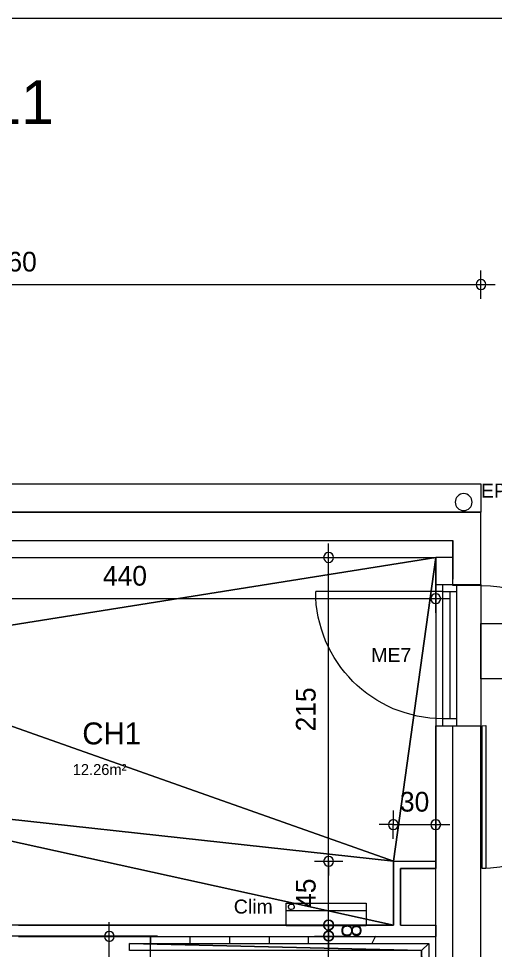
# Model space of a CAD drawing. Header units: metres. Extents: x 1.8 to 61.8, y -53.3 to -11.3.
# Drawn here: x 46.86 to 50.24, y -17.9 to -11.31 of the extents above; entities that cross this region are included whole.
import ezdxf
from ezdxf.enums import TextEntityAlignment as Align
from ezdxf.lldxf.tags import DXFTag

# ---------------------------------------------------------------- set-up
doc = ezdxf.new("R2010")
doc.units = ezdxf.units.M
doc.header["$MEASUREMENT"] = 0
doc.layers.add('Calque commun', color=7, linetype='Continuous')
doc.layers.add('Textes', color=7, linetype='Continuous')
doc.styles.add('Arial9', font='arial.ttf', dxfattribs={"height": 0.098961})
doc.styles.add('Century Gothic', font='GOTHIC.TTF', dxfattribs={"height": 0.310302})
doc.styles.add('Century Gothic10', font='GOTHIC.TTF', dxfattribs={"height": 0.077575})
doc.styles.add('Century Gothic15', font='GOTHIC.TTF', dxfattribs={"height": 0.139636})
doc.styles.add('Century Gothic18', font='GOTHIC.TTF', dxfattribs={"height": 0.155151})
tags = doc.linetypes.add('HIDDEN', pattern=[0.375, 0.25, -0.125]).pattern_tags.tags
tags[6:7] = [DXFTag(74, 4), DXFTag(75, 0), DXFTag(340, '0'), DXFTag(46, 1.0), DXFTag(50, 0.0), DXFTag(44, 0.0), DXFTag(45, 0.0)]
tags[4:5] = [DXFTag(74, 4), DXFTag(75, 0), DXFTag(340, '0'), DXFTag(46, 1.0), DXFTag(50, 0.0), DXFTag(44, 0.0), DXFTag(45, 0.0)]
tags = doc.linetypes.add('HIDDEN2', pattern=[0.1875, 0.125, -0.0625]).pattern_tags.tags
tags[6:7] = [DXFTag(74, 4), DXFTag(75, 0), DXFTag(340, '0'), DXFTag(46, 1.0), DXFTag(50, 0.0), DXFTag(44, 0.0), DXFTag(45, 0.0)]
tags[4:5] = [DXFTag(74, 4), DXFTag(75, 0), DXFTag(340, '0'), DXFTag(46, 1.0), DXFTag(50, 0.0), DXFTag(44, 0.0), DXFTag(45, 0.0)]

# ---------------------------------------------------------------- blocks, each defined once
blk = doc.blocks.new('Block54247')
at = {"layer": 'Calque commun', "color": 7, "linetype": 'Continuous', "lineweight": 18}
for p, q in [((49.9344, -14.7998), (50.1344, -14.7998)), ((49.9344, -14.9998), (49.9344, -14.9998))]:
    blk.add_line(p, q, dxfattribs=at)
at = {"layer": 'Calque commun', "color": 7, "linetype": 'Continuous', "lineweight": 9}
blk.add_line((49.9344, -15.1198), (49.8144, -15.1198), dxfattribs=at)
blk = doc.blocks.new('Block54253')
at = {"layer": 'Calque commun', "color": 7, "linetype": 'Continuous', "lineweight": 18}
blk.add_line((43.5344, -14.7998), (50.1344, -14.7998), dxfattribs=at)
at = {"layer": 'Calque commun', "color": 7, "linetype": 'Continuous', "lineweight": 9}
for p, q in [((43.7344, -14.9998), (49.9344, -14.9998)), ((43.8545, -15.1198), (49.8144, -15.1198))]:
    blk.add_line(p, q, dxfattribs=at)
blk = doc.blocks.new('Block54254')
at = {"layer": 'Calque commun', "color": 7, "linetype": 'Continuous', "lineweight": 18}
for p, q in [((50.1344, -15.3098), (50.1344, -14.7998)), ((50.1344, -20.3698), (50.1344, -16.3098))]:
    blk.add_line(p, q, dxfattribs=at)
at = {"layer": 'Calque commun', "color": 7, "linetype": 'Continuous', "lineweight": 9}
for p, q in [((49.9344, -15.3098), (49.9344, -14.9998)), ((49.8144, -15.3098), (49.8144, -15.1198)), ((49.8144, -20.3698), (49.8144, -16.3098)), ((49.9344, -20.3698), (49.9344, -16.3098))]:
    blk.add_line(p, q, dxfattribs=at)
blk = doc.blocks.new('new136')
at = {"layer": 'Calque commun', "color": 5, "linetype": 'Continuous', "lineweight": 9}
blk.add_arc((0, 0), 0.5, 0, 359.99941, dxfattribs=at)
blk = doc.blocks.new('DimLine55825')
at = {"layer": 'Calque commun', "color": 5, "linetype": 'Continuous', "lineweight": 9}
for p, q in [((50.1344, -13.2893), (50.1344, -13.0893)), ((43.5344, -13.1893), (50.1344, -13.1893)), ((50.1344, -13.1893), (50.2344, -13.1893))]:
    blk.add_line(p, q, dxfattribs=at)
at = {"layer": 'Calque commun', "color": 5, "linetype": 'Continuous', "lineweight": 9, "xscale": 0.07000000029802322, "yscale": 0.07000000029802322, "zscale": 0.07000000029802322}
blk.add_blockref('new136', (50.1344, -13.1893), dxfattribs=at)
at = {"layer": 'Calque commun', "color": 5, "linetype": 'Continuous', "lineweight": 9, "style": 'Century Gothic15'}
blk.add_text('660', height=0.13964, dxfattribs=at).set_placement((46.8344, -13.1393), align=Align.BOTTOM_CENTER)
blk = doc.blocks.new('@PRES_1_$$_1-22')
at = {"layer": 'Calque commun', "color": 5, "linetype": 'Continuous', "lineweight": 9}
for p, q in [((0, 0.32), (1, 0.32)), ((1, 0.15), (0, 0.15)), ((0.05, 0.05), (0.05, 0.15)), ((0.95, 0.15), (0.95, 0.05)), ((0.05, 0.1), (0.95, 0.1)), ((1, 0.05), (0, 0.05)), ((0, 0), (1, 0))]:
    blk.add_line(p, q, dxfattribs=at)
blk = doc.blocks.new('@PRES_1_$$_1-23')
at = {"layer": 'Calque commun', "color": 0, "linetype": 'ByBlock', "lineweight": -2}
blk.add_line((0, 0), (0, 0.32), dxfattribs=at)
blk = doc.blocks.new('@PRES_1_$$_1-24')
at = {"layer": 'Calque commun', "color": 0, "linetype": 'ByBlock', "lineweight": -2}
blk.add_line((0, 0), (0, 0.32), dxfattribs=at)
blk = doc.blocks.new('INTER_2D_COMB8')
at = {"layer": 'Calque commun', "color": 0, "linetype": 'ByBlock', "lineweight": -2}
blk.add_blockref('@PRES_1_$$_1-22', (0, 0), dxfattribs=at)
at = {"layer": 'Calque commun', "color": 7, "linetype": 'Continuous', "lineweight": 9}
blk.add_blockref('@PRES_1_$$_1-23', (0, 0), dxfattribs=at)
at = {"layer": 'Calque commun', "color": 7, "linetype": 'Continuous', "lineweight": 9, "extrusion": (0, 0, -1), "xscale": -1, "yscale": -1, "zscale": -1, "rotation": -180}
blk.add_blockref('@PRES_1_$$_1-24', (-1, 0), dxfattribs=at)
blk = doc.blocks.new('PLACED_COMB8')
at = {"layer": 'Calque commun', "color": 0, "linetype": 'ByBlock', "lineweight": -2}
blk.add_blockref('INTER_2D_COMB8', (0, 0), dxfattribs=at)
blk = doc.blocks.new('xmodule1pgniv1-13')
at = {"layer": 'Calque commun', "color": 5, "linetype": 'Continuous', "lineweight": 9}
blk.add_arc((0, 0), 0.5, 0, 359.99941, dxfattribs=at)
blk = doc.blocks.new('xmodule1pgniv1-14')
at = {"layer": 'Calque commun', "color": 5, "linetype": 'Continuous', "lineweight": 9}
blk.add_arc((0, 0), 0.5, 0, 359.99941, dxfattribs=at)
blk = doc.blocks.new('DimLine53654')
at = {"layer": 'Calque commun', "color": 5, "linetype": 'Continuous', "lineweight": 9}
for p, q in [((36.2253, -18.6687), (36.2253, -18.5687)), ((36.1253, -18.6687), (36.3253, -18.6687)), ((36.2252, -20.5512), (36.2253, -18.6687)), ((36.1252, -20.5512), (36.3252, -20.5512)), ((36.2252, -20.5512), (36.2252, -20.6512))]:
    blk.add_line(p, q, dxfattribs=at)
at = {"layer": 'Calque commun', "color": 5, "linetype": 'Continuous', "lineweight": 9, "xscale": 0.07000000029802322, "yscale": 0.07000000029802322, "zscale": 0.07000000029802322, "rotation": 90}
for name, p in [('xmodule1pgniv1-14', (36.2253, -18.6687)), ('xmodule1pgniv1-13', (36.2252, -20.5512))]:
    blk.add_blockref(name, p, dxfattribs=at)
at = {"layer": 'Calque commun', "color": 5, "linetype": 'Continuous', "lineweight": 9, "style": 'Century Gothic15'}
blk.add_text('188', height=0.13964, rotation=89.99745, dxfattribs=at).set_placement((36.1752, -19.61), align=Align.BOTTOM_CENTER)
blk = doc.blocks.new('xmodule1pgniv1-15')
at = {"layer": 'Calque commun', "color": 5, "linetype": 'Continuous', "lineweight": 9}
blk.add_arc((0, 0), 0.5, 0, 359.99941, dxfattribs=at)
blk = doc.blocks.new('xmodule1pgniv1-16')
at = {"layer": 'Calque commun', "color": 5, "linetype": 'Continuous', "lineweight": 9}
blk.add_arc((0, 0), 0.5, 0, 359.99941, dxfattribs=at)
blk = doc.blocks.new('DimLine53662')
at = {"layer": 'Calque commun', "color": 5, "linetype": 'Continuous', "lineweight": 9}
for p, q in [((36.2251, -18.5913), (36.225, -18.4913)), ((36.1251, -18.5914), (36.3251, -18.5911)), ((36.2251, -18.5913), (36.2253, -18.6687)), ((36.1253, -18.6688), (36.3253, -18.6685)), ((36.2253, -18.6687), (36.2254, -18.7687))]:
    blk.add_line(p, q, dxfattribs=at)
at = {"layer": 'Calque commun', "color": 5, "linetype": 'Continuous', "lineweight": 9, "extrusion": (0, 0, -1), "xscale": 0.06999999484552753, "yscale": 0.06999999484552753, "zscale": 0.07000000029802322, "rotation": 89.9152908298062}
for name, p in [('xmodule1pgniv1-15', (-36.2251, -18.5913)), ('xmodule1pgniv1-16', (-36.2253, -18.6687))]:
    blk.add_blockref(name, p, dxfattribs=at)
at = {"layer": 'Calque commun', "color": 5, "linetype": 'Continuous', "lineweight": 9, "style": 'Century Gothic15'}
blk.add_text('8', height=0.1396, rotation=270.08471, dxfattribs=at).set_placement((36.2752, -18.6299), align=Align.BOTTOM_CENTER)
blk = doc.blocks.new('xmodule1pgniv1-17')
at = {"layer": 'Calque commun', "color": 5, "linetype": 'Continuous', "lineweight": 9}
blk.add_arc((0, 0), 0.5, 0, 359.99941, dxfattribs=at)
blk = doc.blocks.new('xmodule1pgniv1-18')
at = {"layer": 'Calque commun', "color": 5, "linetype": 'Continuous', "lineweight": 9}
blk.add_arc((0, 0), 0.5, 0, 359.99941, dxfattribs=at)
blk = doc.blocks.new('DimLine53670')
at = {"layer": 'Calque commun', "color": 5, "linetype": 'Continuous', "lineweight": 9}
for p, q in [((36.2252, -18.1405), (36.2252, -18.0405)), ((36.3252, -18.1405), (36.1252, -18.1405)), ((36.2251, -18.5913), (36.2252, -18.1405)), ((36.1251, -18.5913), (36.3251, -18.5913)), ((36.2251, -18.5913), (36.2251, -18.6913))]:
    blk.add_line(p, q, dxfattribs=at)
at = {"layer": 'Calque commun', "color": 5, "linetype": 'Continuous', "lineweight": 9, "xscale": 0.07000000029802322, "yscale": 0.07000000029802322, "zscale": 0.07000000029802322, "rotation": 90}
for name, p in [('xmodule1pgniv1-18', (36.2252, -18.1405)), ('xmodule1pgniv1-17', (36.2251, -18.5913))]:
    blk.add_blockref(name, p, dxfattribs=at)
at = {"layer": 'Calque commun', "color": 5, "linetype": 'Continuous', "lineweight": 9, "style": 'Century Gothic15'}
blk.add_text('45', height=0.13964, rotation=89.99661, dxfattribs=at).set_placement((36.1752, -18.3659), align=Align.BOTTOM_CENTER)
blk = doc.blocks.new('xmodule1pgniv1-19')
at = {"layer": 'Calque commun', "color": 5, "linetype": 'Continuous', "lineweight": 9}
blk.add_arc((0, 0), 0.5, 0, 359.99941, dxfattribs=at)
blk = doc.blocks.new('xmodule1pgniv1-20')
at = {"layer": 'Calque commun', "color": 5, "linetype": 'Continuous', "lineweight": 9}
blk.add_arc((0, 0), 0.5, 0, 359.99941, dxfattribs=at)
blk = doc.blocks.new('DimLine53678')
at = {"layer": 'Calque commun', "color": 5, "linetype": 'Continuous', "lineweight": 9}
for p, q in [((36.2251, -15.9912), (36.2251, -15.8912)), ((36.1251, -15.9912), (36.3251, -15.9912)), ((36.2252, -18.1405), (36.2251, -15.9912)), ((36.3252, -18.1405), (36.1252, -18.1405)), ((36.2252, -18.1405), (36.2252, -18.2405))]:
    blk.add_line(p, q, dxfattribs=at)
at = {"layer": 'Calque commun', "color": 5, "linetype": 'Continuous', "lineweight": 9, "xscale": 0.07000000029802322, "yscale": 0.07000000029802322, "zscale": 0.07000000029802322, "rotation": 90}
for name, p in [('xmodule1pgniv1-20', (36.2251, -15.9912)), ('xmodule1pgniv1-19', (36.2252, -18.1405))]:
    blk.add_blockref(name, p, dxfattribs=at)
at = {"layer": 'Calque commun', "color": 5, "linetype": 'Continuous', "lineweight": 9, "style": 'Century Gothic15'}
blk.add_text('215', height=0.13964, rotation=90.00071, dxfattribs=at).set_placement((36.1752, -17.0659), align=Align.BOTTOM_CENTER)
blk = doc.blocks.new('xmodule1pgniv1-79')
at = {"layer": 'Calque commun', "color": 5, "linetype": 'Continuous', "lineweight": 9}
blk.add_arc((0, 0), 0.5, 0, 359.99941, dxfattribs=at)
blk = doc.blocks.new('xmodule1pgniv1-80')
at = {"layer": 'Calque commun', "color": 5, "linetype": 'Continuous', "lineweight": 9}
blk.add_arc((0, 0), 0.5, 0, 359.99941, dxfattribs=at)
blk = doc.blocks.new('DimLine53934')
at = {"layer": 'Calque commun', "color": 5, "linetype": 'Continuous', "lineweight": 9}
for p, q in [((32.5838, -16.1823), (32.5838, -16.3823)), ((36.9837, -16.3823), (36.9837, -16.1823)), ((32.5838, -16.2823), (32.4838, -16.2823)), ((32.5838, -16.2823), (36.9837, -16.2823)), ((36.9837, -16.2823), (37.0837, -16.2823))]:
    blk.add_line(p, q, dxfattribs=at)
at = {"layer": 'Calque commun', "color": 5, "linetype": 'Continuous', "lineweight": 9, "xscale": 0.07000000029802322, "yscale": 0.07000000029802322, "zscale": 0.07000000029802322}
for name, p in [('xmodule1pgniv1-79', (32.5838, -16.2823)), ('xmodule1pgniv1-80', (36.9837, -16.2823))]:
    blk.add_blockref(name, p, dxfattribs=at)
at = {"layer": 'Calque commun', "color": 5, "linetype": 'Continuous', "lineweight": 9, "style": 'Century Gothic15'}
blk.add_text('440', height=0.13964, dxfattribs=at).set_placement((34.7837, -16.2323), align=Align.BOTTOM_CENTER)
blk = doc.blocks.new('xmodule1pgniv1-87')
at = {"layer": 'Calque commun', "color": 5, "linetype": 'Continuous', "lineweight": 9}
blk.add_arc((0, 0), 0.5, 0, 359.99941, dxfattribs=at)
blk = doc.blocks.new('xmodule1pgniv1-88')
at = {"layer": 'Calque commun', "color": 5, "linetype": 'Continuous', "lineweight": 9}
blk.add_arc((0, 0), 0.5, 0, 359.99941, dxfattribs=at)
blk = doc.blocks.new('DimLine53979')
at = {"layer": 'Calque commun', "color": 5, "linetype": 'Continuous', "lineweight": 9}
for p, q in [((36.6834, -17.9802), (36.6838, -17.7802)), ((36.9836, -17.9807), (36.9839, -17.7807)), ((36.6836, -17.8802), (36.5836, -17.88)), ((36.6836, -17.8802), (36.9837, -17.8807)), ((36.9837, -17.8807), (37.0837, -17.8809))]:
    blk.add_line(p, q, dxfattribs=at)
at = {"layer": 'Calque commun', "color": 5, "linetype": 'Continuous', "lineweight": 9, "xscale": 0.07000000138607669, "yscale": 0.07000000138607669, "zscale": 0.07000000029802322, "rotation": -0.09942625909728113}
for name, p in [('xmodule1pgniv1-87', (36.6836, -17.8802)), ('xmodule1pgniv1-88', (36.9837, -17.8807))]:
    blk.add_blockref(name, p, dxfattribs=at)
at = {"layer": 'Calque commun', "color": 5, "linetype": 'Continuous', "lineweight": 9, "style": 'Century Gothic15'}
blk.add_text('30', height=0.13964, rotation=359.90059, dxfattribs=at).set_placement((36.8338, -17.8305), align=Align.BOTTOM_CENTER)
blk = doc.blocks.new('xmodule1pgniv1-101')
at = {"layer": 'Calque commun', "color": 5, "linetype": 'Continuous', "lineweight": 9}
blk.add_arc((0, 0), 0.5, 0, 359.99941, dxfattribs=at)
blk = doc.blocks.new('xmodule1pgniv1-102')
at = {"layer": 'Calque commun', "color": 5, "linetype": 'Continuous', "lineweight": 9}
blk.add_arc((0, 0), 0.5, 0, 359.99941, dxfattribs=at)
blk = doc.blocks.new('DimLine60119')
at = {"layer": 'Calque commun', "color": 5, "linetype": 'Continuous', "lineweight": 9}
for p, q in [((34.6729, -18.6713), (34.6729, -18.5713)), ((34.7729, -18.6713), (34.5729, -18.6713)), ((34.6729, -19.5687), (34.6729, -18.6713)), ((34.7729, -19.5687), (34.5729, -19.5687)), ((34.6729, -19.5687), (34.6729, -19.6687))]:
    blk.add_line(p, q, dxfattribs=at)
at = {"layer": 'Calque commun', "color": 5, "linetype": 'Continuous', "lineweight": 9, "xscale": 0.07000000029802322, "yscale": 0.07000000029802322, "zscale": 0.07000000029802322, "rotation": 90}
for name, p in [('xmodule1pgniv1-102', (34.6729, -18.6713)), ('xmodule1pgniv1-101', (34.6729, -19.5687))]:
    blk.add_blockref(name, p, dxfattribs=at)
at = {"layer": 'Calque commun', "color": 5, "linetype": 'Continuous', "lineweight": 9, "style": 'Century Gothic15'}
blk.add_text('90', height=0.13964, rotation=90, dxfattribs=at).set_placement((34.6229, -19.12), align=Align.BOTTOM_CENTER)
blk = doc.blocks.new('clim-int4')
at = {"layer": 'Calque commun', "color": 0, "linetype": 'ByBlock', "lineweight": 9}
for p, q in [((0.5671, 0.16), (0, 0.16)), ((0, 0.16), (0, 0)), ((0.5671, 0), (0.5671, 0.16)), ((0, 0.106), (0.5671, 0.106)), ((0, 0), (0.5671, 0))]:
    blk.add_line(p, q, dxfattribs=at)
blk.add_arc((0.531, 0.1338), 0.02, 329.99999, 329.9994, dxfattribs=at)
blk = doc.blocks.new('xmodule1pgniv1-125')
at = {"layer": 'Calque commun', "color": 15, "linetype": 'Continuous', "lineweight": 18}
for p, q in [((36.6836, -18.5907), (36.6836, -18.14)), ((36.6836, -18.14), (36.9838, -18.1413)), ((36.9838, -18.1413), (36.9835, -18.1912)), ((36.7335, -18.1902), (36.9835, -18.1912)), ((36.7336, -18.5907), (36.7336, -18.1901))]:
    blk.add_line(p, q, dxfattribs=at)
at = {"layer": 'Calque commun', "color": 7, "linetype": 'Continuous', "lineweight": 18}
for p, q in [((34.031, -18.5913), (36.6836, -18.5913)), ((36.7336, -18.5913), (36.9837, -18.5913)), ((36.9837, -18.5913), (36.9837, -18.6713)), ((34.031, -18.6713), (36.9837, -18.6713))]:
    blk.add_line(p, q, dxfattribs=at)
at = {"layer": 'Calque commun', "color": 7, "linetype": 'Continuous', "lineweight": 9}
for p, q in [((35.0138, -18.6687), (34.9638, -18.6687)), ((34.9638, -18.6687), (34.9638, -18.7212)), ((35.2438, -18.6687), (35.2438, -18.7212)), ((35.5238, -18.6687), (35.5238, -18.7212)), ((35.8038, -18.6687), (35.8038, -18.7212)), ((36.0838, -18.7212), (36.0838, -18.6687)), ((36.5574, -18.6687), (36.5313, -18.7212))]:
    blk.add_line(p, q, dxfattribs=at)
at = {"layer": 'Calque commun', "color": 5, "linetype": 'Continuous', "lineweight": 9}
for name in ['DimLine53678', 'DimLine53934', 'DimLine53979', 'DimLine53670', 'DimLine53662', 'DimLine60119', 'DimLine53654']:
    blk.add_blockref(name, (0, 0), dxfattribs=at)
at = {"layer": 'Calque commun', "color": 7, "linetype": 'HIDDEN2', "lineweight": -2, "extrusion": (0, 0, -1)}
blk.add_blockref('clim-int4', (-36.4922, -18.5957), dxfattribs=at)
at = {"layer": 'Textes', "color": 5, "linetype": 'ByBlock', "lineweight": -2, "style": 'Century Gothic18'}
blk.add_text('CH1', height=0.15515, dxfattribs=at).set_placement((34.4819, -17.158), align=Align.TOP_LEFT)
at = {"layer": 'Textes', "color": 9, "linetype": 'ByBlock', "lineweight": -2, "style": 'Century Gothic10'}
blk.add_text('12.26m²', height=0.07758, dxfattribs=at).set_placement((34.4142, -17.4523), align=Align.TOP_LEFT)
at = {"layer": 'Textes', "color": 5, "linetype": 'ByBlock', "lineweight": -2, "style": 'Arial9'}
blk.add_text('Clim', height=0.09896, dxfattribs=at).set_placement((35.8303, -18.5392), align=Align.BOTTOM_RIGHT)
at = {"layer": 'Calque commun', "color": 9, "linetype": 'Continuous', "lineweight": 9}
mesh = blk.add_polyface(dxfattribs=at)
corners = [(32.5838, -17.6913), (36.6836, -18.14), (36.6836, -18.5907), (36.9837, -15.9912), (36.9838, -18.1413), (32.5838, -16.6913), (31.9838, -16.6913), (31.9838, -15.9912), (31.9838, -18.5913), (31.9838, -17.6913)]
mesh.append_faces([[corners[k] for k in face] for face in [(1, 3, 4)]], dxfattribs={"vtx0": -1, "color": 9})
mesh.append_faces([[corners[k] for k in face] for face in [(1, 5, 3)]], dxfattribs={"vtx0": -1, "vtx1": -1, "vtx2": -1, "color": 9})
mesh.append_faces([[corners[k] for k in face] for face in [(0, 1, 2), (0, 2, 8)]], dxfattribs={"vtx0": -1, "vtx2": -1, "color": 9})
mesh.append_faces([[corners[k] for k in face] for face in [(6, 7, 5), (9, 0, 8)]], dxfattribs={"vtx1": -1, "color": 9})
mesh.append_faces([[corners[k] for k in face] for face in [(0, 5, 1), (7, 3, 5)]], dxfattribs={"vtx1": -1, "vtx2": -1, "color": 9})
at = {"layer": 'Calque commun', "color": 1, "linetype": 'Continuous', "lineweight": 9}
mesh = blk.add_polyface(dxfattribs=at)
corners = [(36.9836, -18.1912), (36.7336, -18.1901), (36.7336, -18.5907), (36.9837, -18.5913)]
mesh.append_faces([[corners[k] for k in face] for face in [(0, 1, 2, 3)]], dxfattribs={"color": 1})
at = {"layer": 'Calque commun', "color": 9, "linetype": 'Continuous', "lineweight": 9}
mesh = blk.add_polyface(dxfattribs=at)
corners = [(34.9638, -20.5512), (34.9638, -18.6687), (32.7437, -18.6687), (32.7437, -20.5512)]
mesh.append_faces([[corners[k] for k in face] for face in [(0, 1, 2, 3)]], dxfattribs={"color": 9})
at = {"layer": 'Calque commun', "color": 7, "linetype": 'Continuous', "lineweight": 9}
mesh = blk.add_polyface(dxfattribs=at)
corners = [(36.9337, -18.7212), (36.9337, -20.5513), (36.8837, -18.7712), (36.8837, -20.5513), (34.8159, -18.7212), (34.8159, -18.7712)]
mesh.append_faces([[corners[k] for k in face] for face in [(4, 2, 5)]], dxfattribs={"vtx0": -1, "color": 7})
mesh.append_faces([[corners[k] for k in face] for face in [(0, 2, 4)]], dxfattribs={"vtx0": -1, "vtx1": -1, "color": 7})
mesh.append_faces([[corners[k] for k in face] for face in [(1, 3, 2)]], dxfattribs={"vtx0": -1, "vtx2": -1, "color": 7})
mesh.append_faces([[corners[k] for k in face] for face in [(0, 1, 2)]], dxfattribs={"vtx1": -1, "vtx2": -1, "color": 7})

msp = doc.modelspace()

# ---------------------------------------------------------------- linework, layer by layer
at = {"layer": 'Calque commun', "color": 12, "linetype": 'Continuous', "lineweight": 18}
for p, q in [((43.7344, -14.9998), (49.9344, -14.9998)), ((49.9344, -14.9998), (49.9344, -15.2731)), ((49.9344, -15.3189), (49.9344, -14.9998)), ((50.1344, -15.3189), (49.9344, -15.3189)), ((49.9344, -20.3687), (49.9344, -16.3098)), ((49.9344, -16.3098), (50.1344, -16.3098))]:
    msp.add_line(p, q, dxfattribs=at)
at = {"layer": 'Calque commun', "color": 7, "linetype": 'HIDDEN', "lineweight": 9}
msp.add_line((49.8644, -15.3598), (48.9644, -15.3598), dxfattribs=at)
at = {"layer": 'Calque commun', "color": 11, "linetype": 'Continuous', "lineweight": 18}
msp.add_arc((50.012, -14.7283), 0.06, 90, 89.99941, dxfattribs=at)
at = {"layer": 'Calque commun', "color": 7, "linetype": 'Continuous', "lineweight": 9, "extrusion": (0, 0, -1)}
msp.add_arc((-50.1344, -16.3189), 1, 90, 270.00001, dxfattribs=at)
at = {"layer": 'Calque commun', "color": 7, "linetype": 'HIDDEN', "lineweight": 9, "extrusion": (0, 0, -1)}
msp.add_arc((-49.8644, -15.3598), 0.9, 270, 0, dxfattribs=at)

# ---------------------------------------------------------------- block references
at = {"layer": 'Calque commun', "color": 5, "linetype": 'Continuous', "lineweight": 9}
msp.add_blockref('DimLine55825', (0, 0), dxfattribs=at)
at = {"layer": 'Calque commun', "color": 0, "linetype": 'ByBlock', "lineweight": -2}
for name, p in [('Block54253', (0, 0)), ('Block54247', (0, 0)), ('Block54254', (0, 0)), ('xmodule1pgniv1-125', (12.8307, 0.8714))]:
    msp.add_blockref(name, p, dxfattribs=at)
at = {"layer": 'Calque commun', "color": 0, "linetype": 'ByBlock', "lineweight": -2, "rotation": -90.00000000000001}
msp.add_blockref('PLACED_COMB8', (49.8144, -15.3098), dxfattribs=at)

# ---------------------------------------------------------------- texts
at = {"layer": 'Textes', "color": 5, "linetype": 'ByBlock', "lineweight": -2}
for s, height, style, p in [('villa 11', 0.3103, 'Century Gothic', (45.819, -12.1476)), ('EP', 0.09896, 'Arial9', (50.1344, -14.7261))]:
    msp.add_text(s, height=height, dxfattribs=dict(at, style=style)).set_placement(p, align=Align.BOTTOM_LEFT)
at = {"layer": 'Textes', "color": 5, "linetype": 'ByBlock', "lineweight": -2, "style": 'Arial9'}
msp.add_text('ME7', height=0.09896, dxfattribs=at).set_placement((49.6417, -15.8889), align=Align.BOTTOM_RIGHT)

# ---------------------------------------------------------------- meshes
at = {"layer": 'Calque commun', "color": 7, "linetype": 'Continuous', "lineweight": 9}
mesh = msp.add_polyface(dxfattribs=at)
corners = [(61.7636, -11.3086), (1.7636, -11.3086), (1.7636, -53.3086), (61.7636, -53.3086)]
mesh.append_faces([[corners[k] for k in face] for face in [(0, 1, 2, 3)]], dxfattribs={"color": 7})
at = {"layer": 'Calque commun', "color": 16, "linetype": 'HIDDEN2', "lineweight": 9}
mesh = msp.add_polyface(dxfattribs=at)
corners = [(50.1344, -14.7998), (43.5344, -14.7998), (43.5344, -14.5998), (50.1344, -14.5998)]
mesh.append_faces([[corners[k] for k in face] for face in [(0, 1, 2, 3)]], dxfattribs={"color": 16})
at = {"layer": 'Calque commun', "color": 11, "linetype": 'Continuous', "lineweight": 18}
mesh = msp.add_polyface(dxfattribs=at)
corners = [(50.1344, -15.5866), (50.6728, -15.5866), (50.6728, -15.9773), (50.1344, -15.9773)]
mesh.append_faces([[corners[k] for k in face] for face in [(0, 1, 2, 3)]], dxfattribs={"color": 11})
at = {"layer": 'Calque commun', "color": 7, "linetype": 'Continuous', "lineweight": 9}
mesh = msp.add_polyface(dxfattribs=at)
corners = [(50.1438, -17.3189), (50.1438, -16.3105), (50.1699, -16.3091), (50.1699, -17.3189)]
mesh.append_faces([[corners[k] for k in face] for face in [(0, 1, 2, 3)]], dxfattribs={"color": 7})

doc.saveas('drawing.dxf')
